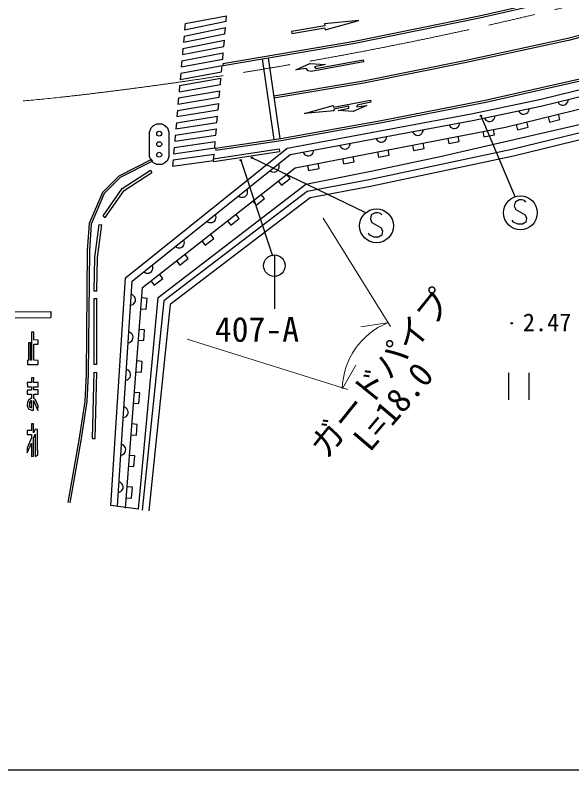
# Model space of a CAD drawing. Units: millimetres, scale not verified. Extents: x 40000 to 680000, y 20000 to 380000.
# Drawn here: x 387310 to 428504, y 205000 to 260852 of the extents above; entities that cross this region are included whole.
import ezdxf
from ezdxf.enums import TextEntityAlignment as Align

# ---------------------------------------------------------------- set-up
doc = ezdxf.new("R2010")
doc.units = ezdxf.units.MM
doc.header["$LTSCALE"] = 1000
doc.linetypes.add('CHAIN', pattern=[18.5, 12, -1.5, 3.5, -1.5])
for name, color, linetype, lineweight in [('M-BGD', 7, 'Continuous', 25), ('M-BGD-EXST', 7, 'Continuous', 25), ('M-BMK', 2, 'CHAIN', 13), ('M-STR-HTXT', 7, 'Continuous', 13), ('M-STR-STRC', 7, 'Continuous', 25), ('M-TTL-BAND', 7, 'Continuous', 25)]:
    doc.layers.add(name, color=color, linetype=linetype, lineweight=lineweight)
doc.styles.add('ＭＳ ゴシック', font='')
doc.styles.get('ＭＳ ゴシック').set_extended_font_data('MS Gothic')

msp = doc.modelspace()

# ---------------------------------------------------------------- linework, layer by layer
at = {"layer": 'M-BGD'}
for p, q in [((421639, 260789), (430246, 262770)), ((421671, 260642), (430281, 262624)), ((435817, 261101), (428208, 259127)), ((435855, 260956), (428242, 258982)), ((399853, 259761), (402924, 260392)), ((399894, 260219), (402961, 260806)), ((402924, 260392), (402961, 260806)), ((412741, 260449), (410201, 260213)), ((410240, 259761), (412741, 260449)), ((412414, 258923), (421639, 260789)), ((412441, 258775), (421671, 260642)), ((399812, 259303), (402881, 259924)), ((399894, 260219), (399853, 259761)), ((402839, 259456), (402881, 259924)), ((410214, 260066), (407757, 259641)), ((407781, 259493), (410214, 259900)), ((410201, 260213), (410214, 260066)), ((410214, 259900), (410240, 259761)), ((399771, 258845), (402839, 259456)), ((399812, 259303), (399771, 258845)), ((407757, 259641), (407781, 259493)), ((399730, 258387), (402796, 258988)), ((402681, 257268), (412414, 258923)), ((402707, 257120), (412441, 258775)), ((402754, 258520), (402796, 258988)), ((428208, 259127), (420546, 257474)), ((428242, 258982), (420577, 257327)), ((399648, 257470), (402712, 258052)), ((399689, 257928), (402754, 258520)), ((399730, 258387), (399689, 257928)), ((402669, 257584), (402712, 258052)), ((399607, 257012), (402669, 257584)), ((405581, 257609), (406455, 251652)), ((406025, 257685), (406900, 251719)), ((409563, 256889), (413055, 257551)), ((413055, 257551), (413077, 257383)), ((399566, 256554), (402627, 257115)), ((399648, 257470), (399607, 257012)), ((402584, 256647), (402627, 257115)), ((402681, 257268), (402707, 257120)), ((408073, 256803), (409118, 257274)), ((409118, 257274), (410282, 257196)), ((413077, 257383), (409209, 256679)), ((410282, 257196), (409466, 257036)), ((409466, 257036), (409563, 256889)), ((420546, 257474), (413074, 255974)), ((420577, 257327), (413101, 255827)), ((399525, 256096), (402584, 256647)), ((399566, 256554), (399525, 256096)), ((408854, 256909), (408073, 256803)), ((409002, 256722), (408854, 256909)), ((409209, 256679), (409002, 256722)), ((399485, 255638), (402542, 256179)), ((402500, 255711), (402542, 256179)), ((413074, 255974), (406440, 254854)), ((413101, 255827), (406462, 254706)), ((422096, 254566), (429086, 256128)), ((422127, 254419), (429120, 255982)), ((426104, 254610), (432620, 256194)), ((399444, 255179), (402500, 255711)), ((399485, 255638), (399444, 255179)), ((426215, 254122), (432743, 255709)), ((399362, 254263), (402415, 254775)), ((399403, 254721), (399362, 254263)), ((399403, 254721), (402457, 255243)), ((402415, 254775), (402457, 255243)), ((423597, 252558), (433027, 254864)), ((399321, 253805), (402372, 254307)), ((402330, 253839), (402372, 254307)), ((408720, 253581), (410840, 254173)), ((410840, 254173), (410855, 254029)), ((410855, 254029), (413613, 254569)), ((413333, 254174), (412332, 253725)), ((412616, 254196), (412583, 254076)), ((412583, 254076), (413333, 254174)), ((413640, 254421), (412616, 254196)), ((413613, 254569), (413640, 254421)), ((414404, 253041), (422096, 254566)), ((414431, 252894), (422127, 254419)), ((421062, 253540), (426104, 254610)), ((427458, 254424), (427512, 254339)), ((427512, 254339), (427577, 254272)), ((427577, 254272), (427674, 254213)), ((427674, 254213), (427763, 254186)), ((427763, 254186), (427864, 254177)), ((427864, 254177), (427988, 254207)), ((427988, 254207), (428074, 254261)), ((428074, 254261), (428140, 254327)), ((428140, 254327), (428199, 254423)), ((428199, 254423), (428227, 254512)), ((428227, 254512), (428235, 254613)), ((399280, 253347), (402330, 253839)), ((399321, 253805), (399280, 253347)), ((410902, 253769), (408720, 253581)), ((412002, 254112), (410882, 253889)), ((410882, 253889), (410902, 253769)), ((411206, 253783), (411989, 253972)), ((412332, 253725), (411206, 253783)), ((411989, 253972), (412002, 254112)), ((421160, 253049), (426215, 254122)), ((424560, 253771), (424611, 253684)), ((424611, 253684), (424675, 253615)), ((424675, 253615), (424769, 253554)), ((425083, 253538), (425171, 253590)), ((425171, 253590), (425239, 253653)), ((425239, 253653), (425301, 253748)), ((425301, 253748), (425331, 253836)), ((425331, 253836), (425342, 253937)), ((399239, 252889), (402287, 253371)), ((402245, 252903), (402287, 253371)), ((406977, 251731), (414404, 253041)), ((415495, 252506), (421062, 253540)), ((415587, 252015), (421160, 253049)), ((422032, 253235), (422083, 253147)), ((422083, 253147), (422147, 253079)), ((422147, 253079), (422242, 253017)), ((422242, 253017), (422330, 252987)), ((422556, 253002), (422643, 253053)), ((422643, 253053), (422711, 253117)), ((422711, 253117), (422773, 253212)), ((422773, 253212), (422803, 253300)), ((422803, 253300), (422815, 253401)), ((433885, 253303), (424067, 250911)), ((424769, 253554), (424858, 253523)), ((424858, 253523), (424958, 253512)), ((424958, 253512), (425083, 253538)), ((426745, 253328), (426840, 252939)), ((426840, 252939), (427617, 253129)), ((427617, 253129), (427522, 253518)), ((397254, 252200), (397374, 252500)), ((397374, 252500), (397554, 252680)), ((397554, 252680), (397794, 252800)), ((397794, 252800), (398154, 252800)), ((398154, 252800), (398394, 252680)), ((398394, 252680), (398574, 252500)), ((398574, 252500), (398694, 252200)), ((399198, 252430), (402245, 252903)), ((399239, 252889), (399198, 252430)), ((407001, 251583), (414431, 252894)), ((407448, 250994), (415495, 252506)), ((408034, 249560), (423597, 252558)), ((418768, 250394), (429365, 252823)), ((419417, 252724), (419466, 252635)), ((419466, 252635), (419528, 252565)), ((419528, 252565), (419621, 252501)), ((419621, 252501), (419709, 252469)), ((419709, 252469), (419809, 252455)), ((419809, 252455), (419935, 252479)), ((419935, 252479), (420023, 252528)), ((420023, 252528), (420093, 252590)), ((420093, 252590), (420157, 252683)), ((420157, 252683), (420189, 252770)), ((420189, 252770), (420203, 252871)), ((422330, 252987), (422431, 252976)), ((422431, 252976), (422556, 253002)), ((434011, 252819), (424178, 250423)), ((424387, 252752), (424482, 252363)), ((424482, 252363), (425259, 252553)), ((425259, 252553), (425164, 252942)), ((397254, 250400), (397254, 252200)), ((398694, 252200), (398694, 250400)), ((399157, 251972), (399116, 251514)), ((399116, 251514), (402160, 251967)), ((399157, 251972), (402203, 252435)), ((402160, 251967), (402203, 252435)), ((407663, 250526), (415587, 252015)), ((416718, 252219), (416767, 252130)), ((416767, 252130), (416829, 252061)), ((416829, 252061), (416922, 251997)), ((416922, 251997), (417009, 251964)), ((417009, 251964), (417110, 251950)), ((417110, 251950), (417235, 251974)), ((417235, 251974), (417324, 252023)), ((417324, 252023), (417394, 252085)), ((417394, 252085), (417458, 252178)), ((417458, 252178), (417490, 252266)), ((417490, 252266), (417504, 252366)), ((421907, 252233), (421983, 251840)), ((421983, 251840), (422768, 251991)), ((422768, 251991), (422693, 252384)), ((399075, 251056), (402118, 251499)), ((402075, 251030), (402118, 251499)), ((402130, 251001), (406977, 251731)), ((402152, 250853), (407001, 251583)), ((412092, 251256), (412105, 251357)), ((414018, 251714), (414067, 251626)), ((414067, 251626), (414129, 251556)), ((414129, 251556), (414223, 251492)), ((414223, 251492), (414310, 251460)), ((414310, 251460), (414410, 251446)), ((414410, 251446), (414536, 251469)), ((414536, 251469), (414625, 251518)), ((414625, 251518), (414694, 251580)), ((414694, 251580), (414758, 251674)), ((414758, 251674), (414791, 251761)), ((414791, 251761), (414805, 251861)), ((417581, 250992), (417505, 251385)), ((419313, 251733), (419389, 251340)), ((419389, 251340), (420175, 251492)), ((420175, 251492), (420099, 251884)), ((395490, 241419), (407448, 250994)), ((399075, 251056), (399034, 250598)), ((399034, 250598), (402075, 251030)), ((402130, 251001), (402152, 250853)), ((409392, 250752), (409406, 250852)), ((411319, 251210), (411368, 251121)), ((411368, 251121), (411430, 251051)), ((411430, 251051), (411523, 250987)), ((411523, 250987), (411611, 250955)), ((411611, 250955), (411711, 250941)), ((411711, 250941), (411837, 250965)), ((411837, 250965), (411925, 251014)), ((411925, 251014), (411995, 251076)), ((411995, 251076), (412059, 251169)), ((412059, 251169), (412092, 251256)), ((424067, 250911), (413510, 248651)), ((414987, 250492), (414911, 250885)), ((416720, 251233), (416795, 250841)), ((416795, 250841), (417581, 250992)), ((395974, 241166), (407663, 250526)), ((397374, 250100), (397254, 250400)), ((398694, 250400), (398574, 250100)), ((398993, 250140), (402033, 250562)), ((401990, 250094), (402033, 250562)), ((408620, 250705), (408669, 250616)), ((408669, 250616), (408731, 250547)), ((408731, 250547), (408824, 250483)), ((408824, 250483), (408912, 250450)), ((408912, 250450), (409012, 250436)), ((409012, 250436), (409138, 250460)), ((409138, 250460), (409226, 250509)), ((409226, 250509), (409296, 250571)), ((409296, 250571), (409360, 250664)), ((409360, 250664), (409392, 250752)), ((411532, 250234), (411608, 249841)), ((412393, 249993), (412318, 250385)), ((424178, 250423), (413607, 248161)), ((413746, 249328), (418768, 250394)), ((414126, 250734), (414202, 250341)), ((414202, 250341), (414987, 250492)), ((397398, 250176), (394981, 248945)), ((397466, 250042), (395071, 248823)), ((397554, 249920), (397374, 250100)), ((397466, 250042), (397398, 250176)), ((397794, 249800), (397554, 249920)), ((398154, 249800), (397794, 249800)), ((398394, 249920), (398154, 249800)), ((398574, 250100), (398394, 249920)), ((398993, 250140), (398952, 249681)), ((398952, 249681), (401990, 250094)), ((406842, 249745), (406807, 249840)), ((406854, 249653), (406842, 249745)), ((408938, 249734), (409014, 249341)), ((409800, 249493), (409724, 249886)), ((411608, 249841), (412393, 249993)), ((396736, 240687), (408034, 249560)), ((406182, 249340), (406267, 249285)), ((406267, 249285), (406355, 249253)), ((406355, 249253), (406467, 249240)), ((406467, 249240), (406560, 249253)), ((406560, 249253), (406654, 249288)), ((406654, 249288), (406754, 249368)), ((406754, 249368), (406809, 249453)), ((406809, 249453), (406842, 249540)), ((406842, 249540), (406854, 249653)), ((408828, 248335), (413746, 249328)), ((409014, 249341), (409800, 249493)), ((394981, 248945), (393782, 247724)), ((395071, 248823), (393909, 247639)), ((406778, 248574), (407025, 248259)), ((407025, 248259), (407654, 248753)), ((407654, 248753), (407407, 249068)), ((413510, 248651), (408921, 247810)), ((397902, 239953), (408828, 248335)), ((413607, 248161), (409130, 247340)), ((393782, 247724), (392802, 245430)), ((393909, 247639), (392950, 245394)), ((408921, 247810), (398308, 239708)), ((403844, 247468), (403929, 247413)), ((404317, 247416), (404417, 247496)), ((404417, 247496), (404471, 247581)), ((404504, 247873), (404469, 247968)), ((404471, 247581), (404504, 247668)), ((404516, 247781), (404504, 247873)), ((404504, 247668), (404516, 247781)), ((405771, 247274), (405524, 247589)), ((409130, 247340), (398783, 239442)), ((403929, 247413), (404017, 247381)), ((404017, 247381), (404129, 247368)), ((404129, 247368), (404222, 247381)), ((404222, 247381), (404317, 247416)), ((404895, 247095), (405142, 246780)), ((405142, 246780), (405771, 247274)), ((402166, 246001), (402131, 246096)), ((402134, 245709), (402166, 245796)), ((402179, 245909), (402166, 246001)), ((402166, 245796), (402179, 245909)), ((403259, 245301), (403888, 245795)), ((403888, 245795), (403641, 246110)), ((392802, 245430), (392654, 243438)), ((392950, 245394), (392804, 243432)), ((401506, 245596), (401591, 245541)), ((401591, 245541), (401679, 245509)), ((401679, 245509), (401791, 245496)), ((401791, 245496), (401884, 245509)), ((401884, 245509), (401979, 245544)), ((401979, 245544), (402079, 245624)), ((402079, 245624), (402134, 245709)), ((403012, 245616), (403259, 245301)), ((399828, 244129), (399793, 244224)), ((399841, 244037), (399828, 244129)), ((401129, 244137), (401376, 243822)), ((401376, 243822), (402005, 244317)), ((402005, 244317), (401758, 244631)), ((399169, 243724), (399254, 243669)), ((399254, 243669), (399341, 243637)), ((399341, 243637), (399454, 243624)), ((399454, 243624), (399546, 243637)), ((399546, 243637), (399641, 243672)), ((399641, 243672), (399741, 243752)), ((399741, 243752), (399796, 243837)), ((399796, 243837), (399828, 243924)), ((399828, 243924), (399841, 244037)), ((392654, 243438), (392578, 234291)), ((392804, 243432), (392727, 234286)), ((400122, 242838), (399875, 243152)), ((399246, 242658), (399493, 242344)), ((399493, 242344), (400122, 242838)), ((396831, 241852), (396916, 241797)), ((397303, 241800), (397403, 241880)), ((397403, 241880), (397458, 241965)), ((397490, 242257), (397455, 242352)), ((397458, 241965), (397490, 242052)), ((397503, 242165), (397490, 242257)), ((397490, 242052), (397503, 242165)), ((394381, 224567), (395490, 241419)), ((396916, 241797), (397003, 241765)), ((397003, 241765), (397116, 241752)), ((397116, 241752), (397208, 241765)), ((397208, 241765), (397303, 241800)), ((397610, 240865), (398239, 241359)), ((398239, 241359), (397992, 241674)), ((394880, 224534), (395974, 241166)), ((397363, 241179), (397610, 240865)), ((395467, 224378), (396736, 240687)), ((396003, 240141), (395909, 240179)), ((396080, 240088), (396003, 240141)), ((396154, 240003), (396080, 240088)), ((396197, 239920), (396154, 240003)), ((396176, 239601), (396214, 239694)), ((396222, 239822), (396197, 239920)), ((396214, 239694), (396222, 239822)), ((396443, 224297), (397902, 239953)), ((397075, 239890), (396676, 239921)), ((398308, 239708), (396716, 224210)), ((397013, 239092), (397075, 239890)), ((395857, 239381), (395955, 239407)), ((395955, 239407), (396038, 239449)), ((396038, 239449), (396123, 239524)), ((396123, 239524), (396176, 239601)), ((396614, 239123), (397013, 239092)), ((398783, 239442), (397214, 224159)), ((387317, 238897), (389957, 238927)), ((389957, 238927), (389962, 238477)), ((387322, 238447), (389962, 238477)), ((388691, 237399), (388535, 237397)), ((388535, 237397), (388535, 235308)), ((388700, 236820), (388691, 237399)), ((395821, 237369), (395727, 237407)), ((396894, 237560), (396495, 237591)), ((396832, 236762), (396894, 237560)), ((389014, 236800), (388700, 236820)), ((395897, 237316), (395821, 237369)), ((395972, 237231), (395897, 237316)), ((395940, 236752), (395993, 236829)), ((396014, 237148), (395972, 237231)), ((395993, 236829), (396032, 236922)), ((396040, 237050), (396014, 237148)), ((396032, 236922), (396040, 237050)), ((388304, 236599), (388300, 235303)), ((388446, 236601), (388304, 236599)), ((388456, 235308), (388446, 236601)), ((388699, 235312), (388700, 236504)), ((388700, 236504), (389015, 236504)), ((389015, 236504), (389014, 236800)), ((395674, 236609), (395772, 236635)), ((395772, 236635), (395855, 236677)), ((395855, 236677), (395940, 236752)), ((396433, 236793), (396832, 236762)), ((388227, 235308), (388222, 235000)), ((388300, 235303), (388227, 235308)), ((388535, 235308), (388456, 235308)), ((389011, 235306), (388699, 235312)), ((389010, 234997), (389011, 235306)), ((396712, 235230), (396314, 235261)), ((396650, 234432), (396712, 235230)), ((388222, 235000), (389010, 234997)), ((395638, 234597), (395545, 234635)), ((395715, 234544), (395638, 234597)), ((392578, 234291), (392465, 232268)), ((392727, 234286), (392614, 232252)), ((395789, 234459), (395715, 234544)), ((395758, 233980), (395811, 234057)), ((395832, 234376), (395789, 234459)), ((395811, 234057), (395849, 234150)), ((395858, 234278), (395832, 234376)), ((395849, 234150), (395858, 234278)), ((396252, 234463), (396650, 234432)), ((423825, 234389), (423825, 232389)), ((425345, 232389), (425345, 234389)), ((388528, 233662), (388209, 233667)), ((388209, 233667), (388220, 233347)), ((388532, 234005), (388528, 233662)), ((388688, 234001), (388532, 234005)), ((388683, 233661), (388688, 234001)), ((389016, 233665), (388683, 233661)), ((389013, 233356), (389016, 233665)), ((395492, 233837), (395590, 233863)), ((395590, 233863), (395673, 233905)), ((395673, 233905), (395758, 233980)), ((388207, 233107), (388204, 232811)), ((388513, 233106), (388207, 233107)), ((388220, 233347), (388520, 233346)), ((388520, 233346), (388513, 233106)), ((388680, 233353), (389013, 233356)), ((388685, 233118), (388680, 233353)), ((389005, 233125), (388685, 233118)), ((389012, 232807), (389005, 233125)), ((396531, 232900), (396132, 232931)), ((388204, 232811), (388522, 232804)), ((388315, 232393), (388217, 232199)), ((388521, 232498), (388315, 232393)), ((388522, 232804), (388521, 232498)), ((388688, 232805), (389012, 232807)), ((388689, 232498), (388688, 232805)), ((388822, 232395), (388689, 232498)), ((389010, 231940), (388822, 232395)), ((396469, 232102), (396531, 232900)), ((388217, 232199), (388213, 231926)), ((388213, 231926), (388312, 231720)), ((388368, 232164), (388363, 231924)), ((388363, 231924), (388409, 231840)), ((388429, 232283), (388368, 232164)), ((388409, 231840), (388521, 231783)), ((388529, 232333), (388429, 232283)), ((388521, 231783), (388529, 232333)), ((388675, 231621), (388683, 232323)), ((388683, 232323), (388996, 231598)), ((388996, 231598), (389010, 231940)), ((392465, 232268), (392024, 229391)), ((392614, 232252), (392172, 229366)), ((395456, 231825), (395362, 231863)), ((395533, 231772), (395456, 231825)), ((396070, 232133), (396469, 232102)), ((388312, 231720), (388532, 231617)), ((388532, 231617), (388675, 231621)), ((395607, 231687), (395533, 231772)), ((395576, 231208), (395629, 231285)), ((395650, 231604), (395607, 231687)), ((395629, 231285), (395667, 231378)), ((395675, 231506), (395650, 231604)), ((395667, 231378), (395675, 231506)), ((395310, 231065), (395408, 231091)), ((395408, 231091), (395491, 231133)), ((395491, 231133), (395576, 231208)), ((388516, 230111), (388208, 230106)), ((388517, 230609), (388516, 230111)), ((388673, 230602), (388517, 230609)), ((388676, 229930), (388673, 230602)), ((388786, 230203), (388676, 229930)), ((388962, 230195), (388786, 230203)), ((388957, 228636), (388962, 230195)), ((396350, 230570), (395951, 230601)), ((396288, 229773), (396350, 230570)), ((388516, 229566), (388192, 228838)), ((388208, 230106), (388205, 229816)), ((388205, 229816), (388517, 229816)), ((388517, 229816), (388516, 229566)), ((388669, 229539), (388801, 229844)), ((388801, 229844), (388798, 228198)), ((395889, 229804), (396288, 229773)), ((388199, 228461), (388512, 229181)), ((388512, 229181), (388527, 228201)), ((388675, 228204), (388669, 229539)), ((392024, 229391), (391200, 224778)), ((392172, 229366), (391348, 224752)), ((395274, 229053), (395180, 229091)), ((395350, 229000), (395274, 229053)), ((395425, 228915), (395350, 229000)), ((388192, 228838), (388199, 228461)), ((389004, 228659), (388957, 228636)), ((389004, 228291), (389004, 228659)), ((395308, 228361), (395393, 228436)), ((395393, 228436), (395446, 228513)), ((395467, 228832), (395425, 228915)), ((395446, 228513), (395485, 228606)), ((395493, 228734), (395467, 228832)), ((395485, 228606), (395493, 228734)), ((388527, 228201), (388675, 228204)), ((388798, 228198), (389004, 228291)), ((395127, 228293), (395225, 228319)), ((395225, 228319), (395308, 228361)), ((396168, 228240), (395770, 228271)), ((396106, 227443), (396168, 228240)), ((395708, 227474), (396106, 227443)), ((395091, 226281), (394998, 226320)), ((395168, 226228), (395091, 226281)), ((395242, 226143), (395168, 226228)), ((395126, 225590), (395211, 225664)), ((395211, 225664), (395264, 225741)), ((395285, 226060), (395242, 226143)), ((395264, 225741), (395302, 225834)), ((395311, 225962), (395285, 226060)), ((395302, 225834), (395311, 225962)), ((395987, 225910), (395588, 225941)), ((395925, 225113), (395987, 225910)), ((394945, 225521), (395043, 225547)), ((395043, 225547), (395126, 225590)), ((395526, 225144), (395925, 225113)), ((396443, 224297), (394381, 224567))]:
    msp.add_line(p, q, dxfattribs=at)
for centre, radius in [((421769, 253394), 50), ((421769, 253394), 30), ((421769, 253394), 10), ((397974, 252080), 180), ((397974, 251300), 180), ((397974, 250520), 180), ((424051, 238046), 50), ((424051, 238046), 30), ((424051, 238046), 10)]:
    msp.add_circle(centre, radius, dxfattribs=at)
at = {"layer": 'M-BGD-EXST'}
for p, q in [((421769, 253394), (424305, 247370)), ((413218, 246239), (404833, 250294)), ((424295, 247021), (424245, 246721)), ((424595, 247171), (424295, 247021)), ((424795, 247171), (424595, 247171)), ((424995, 247121), (424795, 247171)), ((425095, 247021), (424995, 247121)), ((424245, 246721), (424345, 246471)), ((424345, 246471), (425045, 246071)), ((413650, 246062), (413600, 245762)), ((413600, 245762), (413700, 245512)), ((413950, 246212), (413650, 246062)), ((414150, 246212), (413950, 246212)), ((414350, 246162), (414150, 246212)), ((414450, 246062), (414350, 246162)), ((425045, 246071), (425145, 245821)), ((425145, 245821), (425095, 245521)), ((413700, 245512), (414400, 245112)), ((424195, 245521), (424095, 245671)), ((424495, 245371), (424195, 245521)), ((424845, 245371), (424495, 245371)), ((425095, 245521), (424845, 245371)), ((413550, 244562), (413450, 244712)), ((414400, 245112), (414500, 244862)), ((414500, 244862), (414450, 244562)), ((413850, 244412), (413550, 244562)), ((414200, 244412), (413850, 244412)), ((414450, 244562), (414200, 244412))]:
    msp.add_line(p, q, dxfattribs=at)
for centre, radius in [((421769, 253394), 50), ((421769, 253394), 30), ((421769, 253394), 10), ((404833, 250294), 50), ((404833, 250294), 30), ((404833, 250294), 10), ((424695, 246221), 1250), ((414050, 245262), 1250)]:
    msp.add_circle(centre, radius, dxfattribs=at)
at = {"layer": 'M-BMK'}
for centre, radius, start, end in [((357869, 546116), 293187, 276.45166, 284.30762), ((356071, 586978), 334003, 269.12402, 275.97022)]:
    msp.add_arc(centre, radius, start, end, dxfattribs=at)
at = {"layer": 'M-STR-HTXT'}
for p, q in [((410106, 245833), (415080, 237798)), ((412892, 237776), (414868, 238085)), ((400037, 236861), (411924, 233147)), ((411520, 233226), (412526, 234954))]:
    msp.add_line(p, q, dxfattribs=at)
msp.add_arc((416933, 233079), 5416, 112.4156, 178.4448, dxfattribs=at)
at = {"layer": 'M-STR-STRC'}
for p, q in [((401975, 250222), (406845, 250967)), ((406845, 250967), (406875, 250770)), ((402005, 250024), (401975, 250222)), ((402005, 250024), (406875, 250770)), ((404006, 250116), (406354, 243034)), ((395227, 248022), (397324, 249375)), ((395369, 247875), (397433, 249207)), ((397324, 249375), (397433, 249207)), ((393814, 246001), (395227, 248022)), ((393978, 245887), (395369, 247875)), ((393814, 246001), (393978, 245887)), ((393207, 242920), (393529, 245360)), ((393406, 242905), (393727, 245334)), ((393529, 245360), (393727, 245334)), ((393529, 245360), (393727, 245334)), ((406491, 243111), (406491, 239111)), ((393158, 240418), (393207, 242920)), ((393358, 240414), (393406, 242905)), ((393358, 240414), (393158, 240418)), ((393162, 234986), (393167, 239882)), ((393167, 239882), (393367, 239882)), ((393362, 234986), (393367, 239882)), ((393362, 234986), (393162, 234986)), ((393041, 229527), (393151, 234422)), ((393151, 234422), (393351, 234417)), ((393241, 229523), (393351, 234417)), ((393041, 229527), (393241, 229523))]:
    msp.add_line(p, q, dxfattribs=at)
for centre, radius in [((404006, 250116), 50), ((404006, 250116), 30), ((404006, 250116), 10), ((406491, 242311), 800)]:
    msp.add_circle(centre, radius, dxfattribs=at)
at = {"layer": 'M-TTL-BAND'}
msp.add_line((40000, 205000), (579000, 205000), dxfattribs=at)

# ---------------------------------------------------------------- texts
at = {"layer": 'M-BGD', "style": 'ＭＳ ゴシック'}
msp.add_text('2.47', height=1320, dxfattribs=at).set_placement((424874, 237060), align=Align.BOTTOM_LEFT)
at = {"layer": 'M-STR-HTXT', "style": 'ＭＳ ゴシック'}
for s, rotation, p in [('ガードパイプ', 51.2, (410779, 227603)), ('L=18.0', 49.7, (413974, 228087))]:
    msp.add_text(s, height=1833, rotation=rotation, dxfattribs=at).set_placement(p, align=Align.BOTTOM_LEFT)
at = {"layer": 'M-STR-STRC', "style": 'ＭＳ ゴシック'}
msp.add_text('407-A', height=1833, dxfattribs=at).set_placement((402087, 236130), align=Align.BOTTOM_LEFT)

doc.saveas('drawing.dxf')
